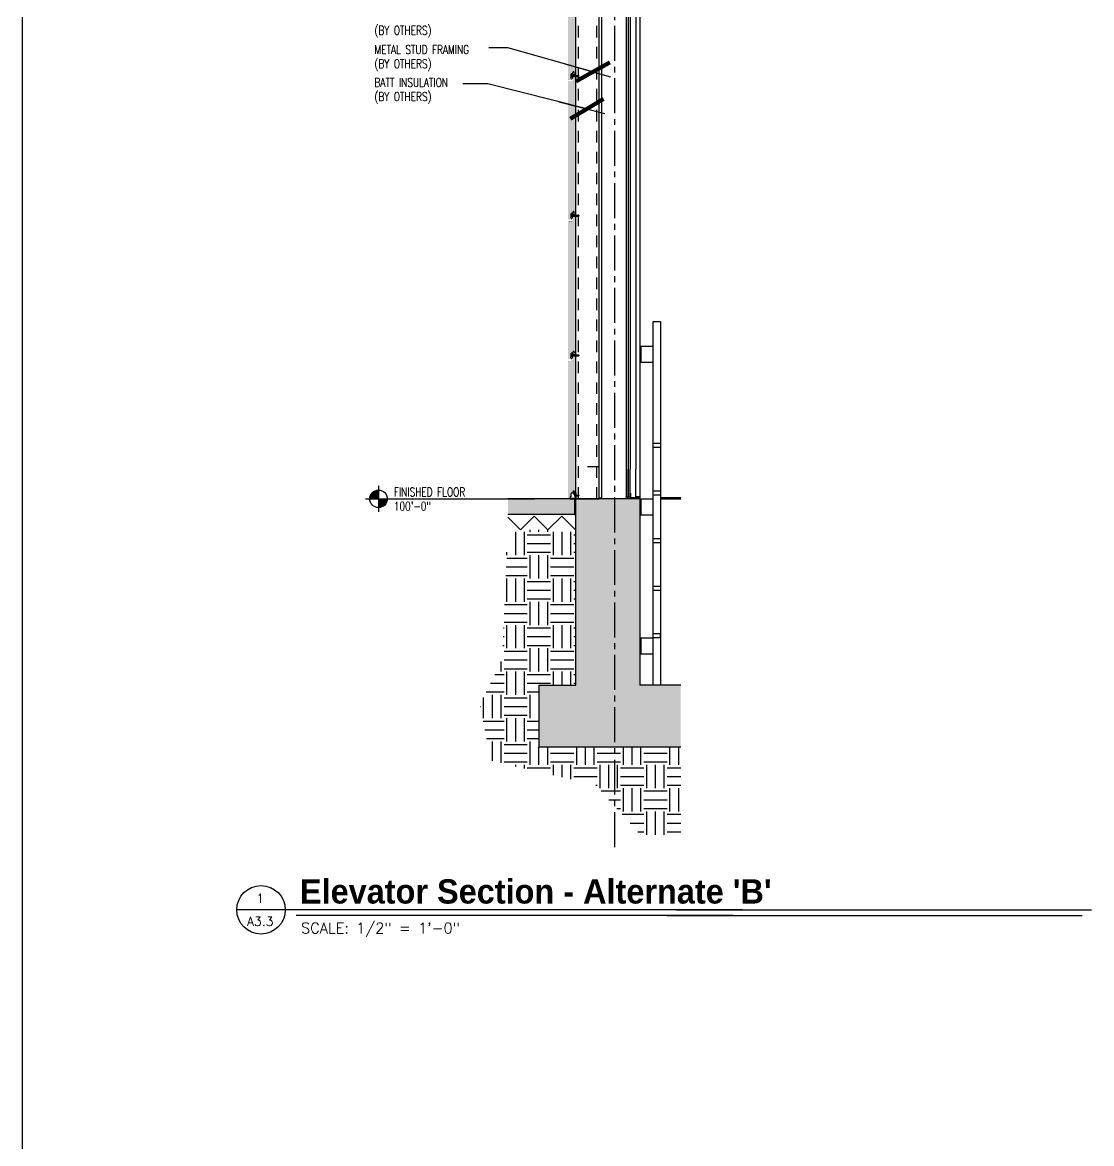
# Model space of a CAD drawing. Header units: inches. Extents: x 0 to 10293, y 0 to 4182.
# Drawn here: x 0 to 275.5, y 3158.5 to 3447.3 of the extents above; entities that cross this region are included whole.
import ezdxf
from ezdxf.enums import TextEntityAlignment as Align

# ---------------------------------------------------------------- set-up
doc = ezdxf.new("R2010")
doc.units = ezdxf.units.IN
doc.header["$LTSCALE"] = 48
doc.header["$MEASUREMENT"] = 0
doc.linetypes.add('CENTER2', pattern=[1.125, 0.75, -0.125, 0.125, -0.125])
doc.linetypes.add('HIDDEN3', pattern=[0.1125, 0.0625, -0.05])
doc.layers.add('HEAVY', color=5, linetype='Continuous')
doc.layers.add('PANEL', color=1, linetype='Continuous')
doc.styles.add('BOLD', font='bold.shx', dxfattribs={"height": 18})
doc.styles.add('NOTATION', font='romans.shx', dxfattribs={"width": 0.75})
doc.styles.add('SIMPLEX', font='SIMPLEX.SHX')
doc.dimstyles.new('AVANT$7', dxfattribs={"dimscale": 96, "dimtxt": 0.09375, "dimasz": 0.078125, "dimexe": 0.0625, "dimexo": 0.046875, "dimgap": 0.03125, "dimtad": 0, "dimdec": 3, "dimrnd": 0.125, "dimzin": 15, "dimdsep": 46, "dimlunit": 4, "dimtxsty": 'NOTATION', "dimblk1": 'AVATICK', "dimblk2": 'AVATICK', "dimsah": 1, "dimcen": 0.0625, "dimdle": 0.09375, "dimclrd": 256, "dimclre": 256, "dimclrt": 11, "dimaunit": 1, "dimadec": 0, "dimazin": 0, "dimtfac": 1.5, "dimtdec": 3, "dimtix": 1, "dimtmove": 1, "dimatfit": 3, "dimldrblk": 'AVATICK', "dimfxl": 0, "dimtvp": 1.25, "dimfrac": 2, "dimtolj": 1, "dimtzin": 15, "dimarcsym": 0})

# ---------------------------------------------------------------- blocks, each defined once
blk = doc.blocks.new('6Runner')
at = {"layer": 'HEAVY', "flags": 128}
blk.add_lwpolyline([(0, 1.5), (0, 0), (6, 0), (6, 1.5)], dxfattribs=at)
blk = doc.blocks.new('AVATICK')
blk.add_line((-1, 0), (0.631, 0))
at = {"const_width": 0.141}
blk.add_lwpolyline([(0.471, 0.471), (-0.471, -0.471)], dxfattribs=at)
blk = doc.blocks.new('STDTITLE')
at = {"color": 5}
blk.add_line((10.421, 0), (0, 0), dxfattribs=at)
at = {"color": 4}
blk.add_line((10.225, -0.12), (1.227, -0.12), dxfattribs=at)
at = {"color": 5}
blk.add_circle((0.5, 0), 0.5, dxfattribs=at)
at = {"color": 4, "flags": 12}
for tag, p, height, style in [('TITLE2', (1.302, 0.78), 0.5, 'BOLD'), ('TITLE1', (1.302, 0.128), 0.5, 'BOLD'), ('SCALE', (1.326, -0.486), 0.219, 'SIMPLEX')]:
    blk.add_attdef(tag, p, '', height=height, dxfattribs=dict(at, style=style))
at = {"color": 4, "style": 'SIMPLEX', "flags": 12}
for tag, p in [('INFORMATION3', (10.222, 0.791)), ('INFORMATION2', (10.222, 0.462)), ('INFORMATION1', (10.222, 0.133))]:
    blk.add_attdef(tag, text='', height=0.188, dxfattribs=at).set_placement(p, align=Align.RIGHT)
blk.add_attdef('DETNO', text='', height=0.188, dxfattribs=at).set_placement((0.484, 0.142), align=Align.CENTER)
blk.add_attdef('SHTNO', text='', height=0.188, dxfattribs=at).set_placement((0.484, -0.145), align=Align.TOP_CENTER)
blk = doc.blocks.new('A$C3CA05C21')
at = {"layer": 'PANEL', "const_width": 0.03}
blk.add_lwpolyline([(0.79, 0), (0.79, 1.1, 0.061321), (0.78, 1.15), (0.75, 1.29, -0.061321), (0.74, 1.34), (0.74, 2.6, -0.061321), (0.75, 2.64), (0.78, 2.78, 0.069532), (0.79, 2.84), (0.79, 4.69, 0.414214), (0.57, 4.9), (0.41, 4.9, -0.414214), (0.38, 4.94), (0.38, 5.31, 0.520517), (0.26, 5.4), (0.01, 5.31)], format="xyb", dxfattribs=at)

msp = doc.modelspace()

# ---------------------------------------------------------------- hatches: boundary and pattern name
h = msp.add_hatch()
h.set_pattern_fill('AR-CONC', color=256, scale=2, style=0)
h.set_pattern_definition([(50, (-1309.926, 802.822), (14.345204, -1.255043), [1.5, -16.5]), (355, (-1309.926, 802.822), (-2.77503, 15.04384), [1.2, -13.2]), (100.4514, (-1308.73, 802.717), (11.57019, 13.78879), [1.274804, -14.02284]), (46.1842, (-1309.926, 806.822), (21.34482, -3.31038), [2.25, -24.75]), (96.6356, (-1308.147, 806.546), (18.69325, 19.48236), [1.9122, -21.03426]), (351.1842, (-1309.926, 806.822), (18.69324, 19.48237), [1.8, -19.8]), (21, (-1307.926, 805.822), (11.93814, -8.052378), [1.5, -16.5]), (326, (-1307.926, 805.822), (4.86631, 14.503), [1.2, -13.2]), (71.4514, (-1306.931, 805.15), (16.80445, 6.45061), [1.274804, -14.02284]), (37.5, (-1309.926, 802.8216), (0.243197, 6.657877), [0, -13.04, 0, -13.4, 0, -13.25]), (7.5, (-1309.926, 802.8216), (5.26139, 7.888234), [0, -7.64, 0, -12.74, 0, -5.05]), (327.5, (-1314.386, 802.8216), (10.676449, -0.451097), [0, -5, 0, -15.6, 0, -20.7]), (317.5, (-1316.386, 802.822), (11.663723, 2.0021), [0, -6.5, 0, -10.36, 0, -14.7])])
h.paths.add_polyline_path([(142.24028, 3324.56982), (141.76688, 3324.56982), (141.76688, 3324.46982), (141.57888, 3324.56982), (141.06515, 3324.56982), (141.06515, 3324.57866), (140.81946, 3324.57866), (140.56515, 3324.56982), (140.56515, 3324.57866), (125.08818, 3324.57866), (125.08818, 3320.57866), (142.24028, 3320.57866)])
h.paths.add_polyline_path([(141.41528, 3656.22005), (141.41528, 3323.17866), (149.81528, 3323.17866), (149.81528, 3656.22005)], flags=9)
h.paths.add_polyline_path([(169.61378, 3260.57866), (169.61378, 3276.57866), (159.0529, 3276.57866), (159.0529, 3324.57866), (142.61528, 3324.57866), (142.61528, 3276.57866), (133.0529, 3276.57866), (133.0529, 3260.57866)])
h = msp.add_hatch()
h.set_pattern_fill('AR-SAND', color=256, scale=0.25, style=0)
h.set_pattern_definition([(37.5, (125.98773, 3421.65524), (-0.0157483, 0.481706), [0, -0.38, 0, -0.425, 0, -0.40625]), (7.5, (125.98773, 3421.65524), (0.442444, 0.7055365), [0, -0.205, 0, -0.3425, 0, -0.13125]), (327.5, (125.68023, 3421.65524), (0.7785355, 0.0014148), [0, -0.125, 0, -0.45, 0, -0.5875]), (317.5, (125.6802, 3421.65524), (0.751532, 0.219419), [0, -0.0625, 0, -0.295, 0, -0.3375])])
h.paths.add_polyline_path([(142.56823, 3465.07178), (142.56823, 3466.14195, 0.061321355), (142.56169, 3466.19507), (142.52135, 3466.35641), (142.52135, 3467.6651), (142.56246, 3467.82952, 0.053119255), (142.56779, 3467.87009), (142.56779, 3469.72998, 0.414213562), (142.34979, 3469.94798), (142.16157, 3469.94798), (142.16157, 3470.35493, 0.520516937), (142.03677, 3470.44232), (141.79318, 3470.35371, -0.127242377), (141.78306, 3469.80311), (141.75315, 3469.53678), (141.75315, 3468.85589), (141.75315, 3468.20208, -0.404026226), (141.66243, 3468.10814), (140.68482, 3468.074, 0.404026226), (140.56515, 3467.95008), (140.56515, 3465.03996), (140.56515, 3432.69821, 0.424426586), (140.69346, 3432.57428), (140.94546, 3432.58304, 0.404073765), (141.06515, 3432.70697), (141.06515, 3433.14932, -1), (141.28415, 3433.14932), (141.28415, 3432.99542, 0.199694813), (141.32073, 3432.90747, 2.248166221), (141.35915, 3432.94781), (141.35915, 3433.12707), (141.35915, 3433.97635, -0.414213562), (141.45315, 3434.07035), (141.67801, 3434.07035, 0.305086737), (141.75529, 3434.18521), (141.75529, 3434.63471), (142.19529, 3434.63471), (142.19279, 3434.63275), (142.19279, 3434.24964, 0.001348218), (142.19431, 3434.24988, 0.435128231), (142.33704, 3434.07358, 0.431447291), (142.56779, 3434.29121)])
h = msp.add_hatch()
h.set_pattern_fill('AR-SAND', color=256, scale=0.25, style=0)
h.set_pattern_definition([(37.5, (125.98773, 3385.65524), (-0.0157483, 0.481706), [0, -0.38, 0, -0.425, 0, -0.40625]), (7.5, (125.98773, 3385.65524), (0.442444, 0.7055365), [0, -0.205, 0, -0.3425, 0, -0.13125]), (327.5, (125.68023, 3385.65524), (0.7785355, 0.0014148), [0, -0.125, 0, -0.45, 0, -0.5875]), (317.5, (125.6802, 3385.65524), (0.751532, 0.219419), [0, -0.0625, 0, -0.295, 0, -0.3375])])
h.paths.add_polyline_path([(142.56823, 3429.07178), (142.56823, 3430.14195, 0.061321355), (142.56169, 3430.19507), (142.52135, 3430.35641), (142.52135, 3431.6651), (142.56246, 3431.82952, 0.053119255), (142.56779, 3431.87009), (142.56779, 3433.72998, 0.414213562), (142.34979, 3433.94798), (142.16157, 3433.94798), (142.16157, 3434.35493, 0.520516937), (142.03677, 3434.44232), (141.79318, 3434.35371, -0.127242377), (141.78306, 3433.80311), (141.75315, 3433.53678), (141.75315, 3432.85589), (141.75315, 3432.20208, -0.404026226), (141.66243, 3432.10814), (140.68482, 3432.074, 0.404026226), (140.56515, 3431.95008), (140.56515, 3429.03996), (140.56515, 3396.69821, 0.424426586), (140.69346, 3396.57428), (140.94546, 3396.58304, 0.404073765), (141.06515, 3396.70697), (141.06515, 3397.14932, -1), (141.28415, 3397.14932), (141.28415, 3396.99542, 0.199694813), (141.32073, 3396.90747, 2.248166221), (141.35915, 3396.94781), (141.35915, 3397.12707), (141.35915, 3397.97635, -0.414213562), (141.45315, 3398.07035), (141.67801, 3398.07035, 0.305086737), (141.75529, 3398.18521), (141.75529, 3398.63471), (142.19529, 3398.63471), (142.19279, 3398.63275), (142.19279, 3398.24964, 0.001348218), (142.19431, 3398.24988, 0.435128231), (142.33704, 3398.07358, 0.431447291), (142.56779, 3398.29121)])
h = msp.add_hatch()
h.set_pattern_fill('AR-SAND', color=256, scale=0.25, style=0)
h.set_pattern_definition([(37.5, (125.98773, 3349.65524), (-0.0157483, 0.481706), [0, -0.38, 0, -0.425, 0, -0.40625]), (7.5, (125.98773, 3349.65524), (0.442444, 0.7055365), [0, -0.205, 0, -0.3425, 0, -0.13125]), (327.5, (125.68023, 3349.65524), (0.7785355, 0.0014148), [0, -0.125, 0, -0.45, 0, -0.5875]), (317.5, (125.6802, 3349.65524), (0.751532, 0.219419), [0, -0.0625, 0, -0.295, 0, -0.3375])])
h.paths.add_polyline_path([(142.56823, 3393.07178), (142.56823, 3394.14195, 0.061321355), (142.56169, 3394.19507), (142.52135, 3394.35641), (142.52135, 3395.6651), (142.56246, 3395.82952, 0.053119255), (142.56779, 3395.87009), (142.56779, 3397.72998, 0.414213562), (142.34979, 3397.94798), (142.16157, 3397.94798), (142.16157, 3398.35493, 0.520516937), (142.03677, 3398.44232), (141.79318, 3398.35371, -0.127242377), (141.78306, 3397.80311), (141.75315, 3397.53678), (141.75315, 3396.85589), (141.75315, 3396.20208, -0.404026226), (141.66243, 3396.10814), (140.68482, 3396.074, 0.404026226), (140.56515, 3395.95008), (140.56515, 3393.03996), (140.56515, 3360.69821, 0.424426586), (140.69346, 3360.57428), (140.94546, 3360.58304, 0.404073765), (141.06515, 3360.70697), (141.06515, 3361.14932, -1), (141.28415, 3361.14932), (141.28415, 3360.99542, 0.199694813), (141.32073, 3360.90747, 2.248166221), (141.35915, 3360.94781), (141.35915, 3361.12707), (141.35915, 3361.97635, -0.414213562), (141.45315, 3362.07035), (141.67801, 3362.07035, 0.305086737), (141.75529, 3362.18521), (141.75529, 3362.63471), (142.19529, 3362.63471), (142.19279, 3362.63275), (142.19279, 3362.24964, 0.001348218), (142.19431, 3362.24988, 0.435128231), (142.33704, 3362.07358, 0.431447291), (142.56779, 3362.29121)])
h = msp.add_hatch()
h.set_pattern_fill('AR-SAND', color=256, scale=0.25, style=0)
h.set_pattern_definition([(37.5, (125.98773, 3313.65524), (-0.0157483, 0.481706), [0, -0.38, 0, -0.425, 0, -0.40625]), (7.5, (125.98773, 3313.65524), (0.442444, 0.7055365), [0, -0.205, 0, -0.3425, 0, -0.13125]), (327.5, (125.68023, 3313.65524), (0.7785355, 0.0014148), [0, -0.125, 0, -0.45, 0, -0.5875]), (317.5, (125.6802, 3313.65524), (0.751532, 0.219419), [0, -0.0625, 0, -0.295, 0, -0.3375])])
h.paths.add_polyline_path([(142.56823, 3357.07178), (142.56823, 3358.14195, 0.061321355), (142.56169, 3358.19507), (142.52696, 3358.33396, -0.061321355), (142.52135, 3358.37956), (142.52135, 3359.64195, -0.061321355), (142.52696, 3359.68755), (142.56246, 3359.82952, 0.053119255), (142.56779, 3359.87009), (142.56779, 3361.72998, 0.414213562), (142.34979, 3361.94798), (142.19257, 3361.94798, -0.414213562), (142.16157, 3361.97898), (142.16157, 3362.35493, 0.520516937), (142.03677, 3362.44232), (141.79318, 3362.35371, -0.127242377), (141.78306, 3361.80311), (141.75315, 3361.53678), (141.75315, 3360.85589), (141.75315, 3360.20208, -0.404026226), (141.66243, 3360.10814), (140.68482, 3360.074, 0.404026226), (140.56515, 3359.95008), (140.56515, 3357.03996), (140.56515, 3324.69821, 0.424426586), (140.69346, 3324.57428), (140.94546, 3324.58304, 0.404073765), (141.06515, 3324.70697), (141.06515, 3325.14932, -1), (141.28415, 3325.14932), (141.28415, 3324.99542, 0.134971574), (141.30158, 3324.93202), (141.3259, 3324.89115, 1), (141.39035, 3324.92949), (141.35915, 3324.98195), (141.35915, 3325.12707), (141.35915, 3325.97635, -0.414213562), (141.45315, 3326.07035), (141.67801, 3326.07035, 0.305086737), (141.75529, 3326.18521), (141.75529, 3326.60371, -0.414213562), (141.78629, 3326.63471), (142.16179, 3326.63471, -0.414213562), (142.19279, 3326.60371), (142.19279, 3326.22821, 0.394037423), (142.33704, 3326.07358, 0.431447291), (142.56779, 3326.29121)])
msp.add_hatch(color=256).paths.add_polyline_path([(156.15169, 3324.82561, -1), (155.67862, 3324.82561, -1)])
h = msp.add_hatch()
h.set_pattern_fill('ZIGZAG', color=256, scale=40, angle=315, style=0)
h.set_pattern_definition([(315, (-1770.2535, 802.8216), (7.071068, -2e-15), [5, -5]), (45, (-1766.718, 799.286), (3e-15, 7.071068), [5, -5])])
h.paths.add_polyline_path([(142.61528, 3320.57866), (142.24028, 3320.57866), (125.08818, 3320.57866), (125.08818, 3316.57866), (142.61528, 3316.57866)])
h = msp.add_hatch()
h.set_pattern_fill('EARTH', color=256, scale=24, style=0)
h.set_pattern_definition([(0, (-1309.926, 802.8216), (6, 6), [6, -6]), (0, (-1309.926, 805.0716), (6, 6), [6, -6]), (0, (-1309.926, 807.3216), (6, 6), [6, -6]), (90, (-1309.176, 808.0716), (-6, 6), [6, -6]), (90, (-1306.926, 808.0716), (-6, 6), [6, -6]), (90, (-1304.676, 808.0716), (-6, 6), [6, -6])])
h.paths.add_polyline_path([(169.61378, 3238.43756), (169.61378, 3260.57866), (133.0529, 3260.57866), (133.0529, 3276.57866), (142.61528, 3276.57866), (142.61528, 3316.57866), (125.08818, 3316.57866), (123.575, 3283.18706), (117.93956, 3271.61459), (120.62338, 3257.18068), (147.69242, 3250.84201), (159.95142, 3237.31258)])
h.paths.add_polyline_path([(202.15236, 3258.2731), (202.45063, 3258.45803), (201.99969, 3258.21265)])
h.paths.add_polyline_path([(201.18194, 3257.88883), (201.44471, 3257.99288), (200.96835, 3258.0037)])
h.paths.add_polyline_path([(204.37933, 3258.10417), (204.52399, 3258.07312), (204.03197, 3258.29114)])
h.paths.add_polyline_path([(200.13262, 3258.45318), (200.48822, 3258.26193), (200.09129, 3258.63867)])
h.paths.add_polyline_path([(199.91723, 3258.80388), (200.04534, 3258.68228), (200.04534, 3258.84485), (200.02531, 3258.93471)])
h.paths.add_polyline_path([(205.77286, 3258.38252), (206.09209, 3258.60221), (206.09209, 3258.75711)])
h.paths.add_polyline_path([(200.03166, 3238.81362), (200.03166, 3238.91379), (200.01407, 3238.89251)])

# ---------------------------------------------------------------- linework, layer by layer
at = {"linetype": 'CENTER2', "ltscale": 0.25}
msp.add_line((152.61203, 3234.88357), (152.61203, 3736.34987), dxfattribs=at)
at = {"linetype": 'HIDDEN3'}
for p, q in [((143.24028, 3324.57866), (143.24028, 3720.57904)), ((147.99028, 3324.57866), (147.99028, 3720.57904))]:
    msp.add_line(p, q, dxfattribs=at)
for p, q in [((148.61528, 3326.07866), (148.61528, 3719.07904)), ((142.61528, 3326.07866), (142.61528, 3707.07904)), ((155.5529, 3636.72091), (155.5529, 3332.191)), ((156.0529, 3636.72091), (156.0529, 3332.191)), ((156.5529, 3636.72091), (156.5529, 3332.191)), ((158.0529, 3636.72091), (158.0529, 3332.191)), ((159.0529, 3636.72091), (159.0529, 3332.191)), ((149.24028, 3324.82866), (149.24028, 3622.39595)), ((141.43839, 3433.66019), (141.43839, 3433.35344)), ((141.46663, 3433.71132), (141.62839, 3433.71132)), ((141.46663, 3433.60907), (141.62839, 3433.60907)), ((141.46663, 3433.40457), (141.62839, 3433.40457)), ((141.62839, 3433.71132), (141.62839, 3433.30232)), ((141.89623, 3434.47995), (142.08879, 3434.63071)), ((141.89935, 3434.56177), (141.98741, 3434.63071)), ((141.91174, 3434.41272), (142.17987, 3434.62264)), ((142.05107, 3434.44242), (142.19018, 3434.55134)), ((142.13017, 3434.42497), (142.20808, 3434.48597)), ((142.15893, 3434.36812), (142.20808, 3434.40659)), ((142.15893, 3434.28874), (142.20763, 3434.32687)), ((141.31997, 3432.73564), (141.57, 3432.74456)), ((141.31997, 3432.73564), (141.57, 3432.74456)), ((141.571, 3432.71481), (141.32096, 3432.70622)), ((141.571, 3432.71481), (141.32096, 3432.70622)), ((141.46663, 3433.30232), (141.62839, 3433.30232)), ((141.31997, 3396.73564), (141.57, 3396.74456)), ((141.31997, 3396.73564), (141.57, 3396.74456)), ((141.571, 3396.71481), (141.32096, 3396.70622)), ((141.571, 3396.71481), (141.32096, 3396.70622)), ((141.43839, 3397.66019), (141.43839, 3397.35344)), ((141.46663, 3397.71132), (141.62839, 3397.71132)), ((141.46663, 3397.60907), (141.62839, 3397.60907)), ((141.46663, 3397.40457), (141.62839, 3397.40457)), ((141.46663, 3397.30232), (141.62839, 3397.30232)), ((141.62839, 3397.71132), (141.62839, 3397.30232)), ((141.89623, 3398.47995), (142.08879, 3398.63071)), ((141.89935, 3398.56177), (141.98741, 3398.63071)), ((141.91174, 3398.41272), (142.17987, 3398.62264)), ((142.05107, 3398.44242), (142.19018, 3398.55134)), ((142.13017, 3398.42497), (142.20808, 3398.48597)), ((142.15893, 3398.36812), (142.20808, 3398.40659)), ((142.15893, 3398.28874), (142.20763, 3398.32687)), ((162.4279, 3370.1258), (162.4279, 3276.57866)), ((164.4279, 3370.1258), (162.4279, 3370.1258)), ((164.4279, 3370.1258), (164.4279, 3276.57866)), ((141.43839, 3361.66019), (141.43839, 3361.35344)), ((141.46663, 3361.71132), (141.62839, 3361.71132)), ((141.46663, 3361.60907), (141.62839, 3361.60907)), ((141.46663, 3361.40457), (141.62839, 3361.40457)), ((141.46663, 3361.30232), (141.62839, 3361.30232)), ((141.62839, 3361.71132), (141.62839, 3361.30232)), ((141.89623, 3362.47995), (142.08879, 3362.63071)), ((141.89935, 3362.56177), (141.98741, 3362.63071)), ((141.91174, 3362.41272), (142.17987, 3362.62264)), ((142.05107, 3362.44242), (142.19018, 3362.55134)), ((142.13017, 3362.42497), (142.20808, 3362.48597)), ((142.15893, 3362.36812), (142.20808, 3362.40659)), ((142.15893, 3362.28874), (142.20763, 3362.32687)), ((159.0529, 3363.90349), (159.0529, 3359.81769)), ((159.0529, 3363.90349), (162.4279, 3363.90349)), ((159.3029, 3363.90349), (159.3029, 3359.81769)), ((141.31997, 3360.73564), (141.57, 3360.74456)), ((141.31997, 3360.73564), (141.57, 3360.74456)), ((141.571, 3360.71481), (141.32096, 3360.70622)), ((141.571, 3360.71481), (141.32096, 3360.70622)), ((159.0529, 3359.81769), (162.4279, 3359.81769)), ((162.4279, 3338.88704), (164.4279, 3338.88704)), ((162.4279, 3338.88704), (162.4279, 3337.86559)), ((164.4279, 3338.88704), (164.4279, 3337.86559)), ((162.4279, 3337.86559), (164.4279, 3337.86559)), ((148.61528, 3332.86066), (145.61528, 3332.86066)), ((90.66147, 3326.54899), (91.75161, 3326.54899)), ((90.85168, 3326.64281), (91.75161, 3326.64281)), ((91.10838, 3326.73664), (91.75161, 3326.73664)), ((91.75161, 3327.95636), (91.75161, 3321.20096)), ((141.89623, 3326.45031), (142.12739, 3326.63129)), ((141.89935, 3326.53213), (142.02844, 3326.63319)), ((141.99082, 3326.44499), (142.20178, 3326.61016)), ((162.4279, 3326.62966), (164.4279, 3326.62966)), ((162.4279, 3326.62966), (162.4279, 3325.60821)), ((164.4279, 3326.62966), (164.4279, 3325.60821)), ((88.37391, 3324.57866), (95.12931, 3324.57866)), ((89.50177, 3324.67249), (91.75161, 3324.67249)), ((89.50765, 3324.76631), (91.75161, 3324.76631)), ((89.51748, 3324.86014), (91.75161, 3324.86014)), ((89.53131, 3324.95396), (91.75161, 3324.95396)), ((89.54922, 3325.04779), (91.75161, 3325.04779)), ((89.57132, 3325.14161), (91.75161, 3325.14161)), ((89.59772, 3325.23544), (91.75161, 3325.23544)), ((89.6286, 3325.32926), (91.75161, 3325.32926)), ((89.66414, 3325.42309), (91.75161, 3325.42309)), ((89.70459, 3325.51691), (91.75161, 3325.51691)), ((89.75026, 3325.61074), (91.75161, 3325.61074)), ((89.8015, 3325.70456), (91.75161, 3325.70456)), ((89.85877, 3325.79839), (91.75161, 3325.79839)), ((89.92263, 3325.89221), (91.75161, 3325.89221)), ((89.9938, 3325.98604), (91.75161, 3325.98604)), ((90.07322, 3326.07986), (91.75161, 3326.07986)), ((90.16212, 3326.17369), (91.75161, 3326.17369)), ((90.26219, 3326.26751), (91.75161, 3326.26751)), ((90.37587, 3326.36134), (91.75161, 3326.36134)), ((90.50688, 3326.45516), (91.75161, 3326.45516)), ((91.75161, 3324.57866), (94.00341, 3324.57866)), ((91.75161, 3324.57866), (94.00341, 3324.57866)), ((94.00146, 3324.48484), (91.75161, 3324.48484)), ((93.99558, 3324.39101), (91.75161, 3324.39101)), ((93.98575, 3324.29719), (91.75161, 3324.29719)), ((93.97192, 3324.20336), (91.75161, 3324.20336)), ((93.954, 3324.10954), (91.75161, 3324.10954)), ((93.93191, 3324.01571), (91.75161, 3324.01571)), ((93.90551, 3323.92189), (91.75161, 3323.92189)), ((93.87463, 3323.82806), (91.75161, 3323.82806)), ((93.83909, 3323.73424), (91.75161, 3323.73424)), ((95.12931, 3324.57866), (131.94424, 3324.57866)), ((142.24028, 3324.57866), (125.08818, 3324.57866)), ((141.13738, 3325.05382), (141.13738, 3324.58582)), ((141.19938, 3325.06982), (141.15338, 3325.06982)), ((141.15338, 3324.56982), (141.57888, 3324.56982)), ((141.21538, 3324.66382), (141.21538, 3325.05382)), ((142.42588, 3324.64782), (141.23138, 3324.64782)), ((141.57888, 3324.56982), (141.76688, 3324.46982)), ((141.76688, 3324.56982), (142.55088, 3324.56982)), ((141.76688, 3324.46982), (141.76688, 3324.56982)), ((141.95771, 3326.43643), (141.8395, 3326.39251)), ((141.85263, 3326.31949), (141.98588, 3326.31949)), ((142.00188, 3326.30349), (142.00188, 3325.88182)), ((142.06388, 3325.81982), (142.42587, 3325.81982)), ((142.06926, 3326.42703), (142.20543, 3326.53364)), ((142.11283, 3326.38176), (142.20697, 3326.45547)), ((142.12688, 3325.96082), (142.12688, 3326.31949)), ((142.12875, 3326.31485), (142.20549, 3326.37493)), ((142.12888, 3326.23557), (142.20715, 3326.29685)), ((142.55088, 3325.94482), (142.14288, 3325.94482)), ((142.17834, 3326.19492), (142.20607, 3326.21664)), ((142.17834, 3326.19492), (142.20607, 3326.21664)), ((142.24028, 3324.57866), (142.61528, 3324.57866)), ((142.24028, 3324.57866), (142.24028, 3320.57866)), ((142.44187, 3325.80382), (142.44187, 3325.48119)), ((142.44188, 3325.40801), (142.44188, 3324.66382)), ((142.44655, 3325.4699), (142.46052, 3325.45588)), ((142.46051, 3325.43327), (142.44656, 3325.41933)), ((142.56688, 3324.58582), (142.56688, 3325.92882)), ((142.61528, 3276.57866), (142.61528, 3324.57866)), ((159.0529, 3324.57866), (142.61528, 3324.57866)), ((148.61528, 3324.82866), (149.24028, 3324.82866)), ((159.0529, 3324.57866), (159.0529, 3276.57866)), ((159.0529, 3324.57866), (159.0529, 3320.49287)), ((159.0529, 3324.57866), (162.4279, 3324.57866)), ((159.3029, 3324.57866), (159.3029, 3320.49287)), ((162.4279, 3325.60821), (164.4279, 3325.60821)), ((164.4279, 3324.93211), (169.61378, 3324.93211)), ((164.4279, 3324.57866), (169.61378, 3324.57866)), ((93.79863, 3323.64041), (91.75161, 3323.64041)), ((93.75297, 3323.54659), (91.75161, 3323.54659)), ((93.70173, 3323.45276), (91.75161, 3323.45276)), ((93.64446, 3323.35894), (91.75161, 3323.35894)), ((93.5806, 3323.26511), (91.75161, 3323.26511)), ((93.50942, 3323.17129), (91.75161, 3323.17129)), ((93.43001, 3323.07746), (91.75161, 3323.07746)), ((93.34111, 3322.98364), (91.75161, 3322.98364)), ((93.24104, 3322.88981), (91.75161, 3322.88981)), ((93.12736, 3322.79599), (91.75161, 3322.79599)), ((92.99634, 3322.70216), (91.75161, 3322.70216)), ((92.84176, 3322.60834), (91.75161, 3322.60834)), ((92.65155, 3322.51451), (91.75161, 3322.51451)), ((92.39485, 3322.42069), (91.75161, 3322.42069)), ((142.24028, 3320.57866), (125.08818, 3320.57866)), ((142.24028, 3320.57866), (142.61528, 3320.57866)), ((159.0529, 3320.49287), (162.4279, 3320.49287)), ((162.4279, 3314.37227), (164.4279, 3314.37227)), ((162.4279, 3314.37227), (162.4279, 3313.35082)), ((162.4279, 3313.35082), (164.4279, 3313.35082)), ((164.4279, 3314.37227), (164.4279, 3313.35082)), ((162.4279, 3302.11488), (164.4279, 3302.11488)), ((162.4279, 3302.11488), (162.4279, 3301.09343)), ((162.4279, 3301.09343), (164.4279, 3301.09343)), ((164.4279, 3302.11488), (164.4279, 3301.09343)), ((162.4279, 3289.8575), (164.4279, 3289.8575)), ((162.4279, 3289.8575), (162.4279, 3288.83605)), ((164.4279, 3288.83605), (164.4279, 3289.8575)), ((159.0529, 3288.73417), (159.0529, 3284.64837)), ((159.0529, 3288.73417), (162.4279, 3288.73417)), ((159.3029, 3288.73417), (159.3029, 3284.64837)), ((162.4279, 3288.83605), (164.4279, 3288.83605)), ((159.0529, 3284.64837), (162.4279, 3284.64837)), ((133.0529, 3276.57866), (133.0529, 3260.57866)), ((133.0529, 3276.57866), (142.61528, 3276.57866)), ((169.61378, 3276.57866), (159.0529, 3276.57866)), ((164.4279, 3276.57866), (162.4279, 3276.57866)), ((169.61378, 3260.57866), (133.0529, 3260.57866))]:
    msp.add_line(p, q)
at = {"linetype": 'Continuous'}
for p, q in [((141.35915, 3433.12707), (141.35915, 3433.97635)), ((141.67801, 3434.07035), (141.45315, 3434.07035)), ((141.62839, 3433.62682), (141.6395, 3433.62682)), ((141.62839, 3433.38682), (141.6395, 3433.38682)), ((141.6395, 3433.83995), (141.6395, 3432.91289)), ((141.7175, 3432.91289), (141.7175, 3433.83995)), ((141.7175, 3433.62682), (143.22285, 3433.62682)), ((141.7175, 3433.38682), (143.22284, 3433.38682)), ((141.75669, 3433.86985), (142.49951, 3433.66647)), ((141.77729, 3433.94508), (142.52011, 3433.7417)), ((142.49951, 3433.66647), (142.52011, 3433.7417)), ((143.43718, 3433.50682), (143.22284, 3433.38682)), ((143.43718, 3433.50682), (143.22285, 3433.62682)), ((141.6395, 3432.91289), (141.7175, 3432.91289)), ((141.35915, 3397.12707), (141.35915, 3397.97635)), ((141.67801, 3398.07035), (141.45315, 3398.07035)), ((141.62839, 3397.62682), (141.6395, 3397.62682)), ((141.62839, 3397.38682), (141.6395, 3397.38682)), ((141.6395, 3397.83995), (141.6395, 3396.91289)), ((141.6395, 3396.91289), (141.7175, 3396.91289)), ((141.7175, 3396.91289), (141.7175, 3397.83995)), ((141.7175, 3397.62682), (143.22285, 3397.62682)), ((141.7175, 3397.38682), (143.22284, 3397.38682)), ((141.75669, 3397.86985), (142.49951, 3397.66647)), ((141.77729, 3397.94508), (142.52011, 3397.7417)), ((142.49951, 3397.66647), (142.52011, 3397.7417)), ((143.43718, 3397.50682), (143.22284, 3397.38682)), ((143.43718, 3397.50682), (143.22285, 3397.62682)), ((141.35915, 3361.12707), (141.35915, 3361.97635)), ((141.67801, 3362.07035), (141.45315, 3362.07035)), ((141.62839, 3361.62682), (141.6395, 3361.62682)), ((141.62839, 3361.38682), (141.6395, 3361.38682)), ((141.6395, 3361.83995), (141.6395, 3360.91289)), ((141.7175, 3360.91289), (141.7175, 3361.83995)), ((141.7175, 3361.62682), (143.22285, 3361.62682)), ((141.7175, 3361.38682), (143.22284, 3361.38682)), ((141.75669, 3361.86985), (142.49951, 3361.66647)), ((141.77729, 3361.94508), (142.52011, 3361.7417)), ((142.49951, 3361.66647), (142.52011, 3361.7417)), ((143.43718, 3361.50682), (143.22284, 3361.38682)), ((143.43718, 3361.50682), (143.22285, 3361.62682)), ((141.6395, 3360.91289), (141.7175, 3360.91289)), ((141.35915, 3325.12707), (141.35915, 3325.97635)), ((141.67801, 3326.07035), (141.45315, 3326.07035)), ((142.2249, 3325.58097), (142.2249, 3325.27422)), ((142.25314, 3325.6321), (142.4149, 3325.6321)), ((142.25314, 3325.52985), (142.4149, 3325.52985)), ((142.25314, 3325.32535), (142.4149, 3325.32535)), ((142.25314, 3325.2231), (142.4149, 3325.2231)), ((142.4149, 3325.6321), (142.4149, 3325.2231)), ((142.4149, 3325.52007), (143.21739, 3325.52007)), ((142.4149, 3325.33507), (143.21738, 3325.33507)), ((143.40497, 3325.41282), (143.21738, 3325.33507)), ((143.40497, 3325.44238), (143.21739, 3325.52007))]:
    msp.add_line(p, q, dxfattribs=at)
at = {"linetype": 'Continuous', "const_width": 0.03}
for points in [[(141.35915, 3433.12707), (141.35915, 3432.99542, 0.134971574), (141.36604, 3432.97037), (141.39035, 3432.92949, -1), (141.3259, 3432.89115), (141.30158, 3432.93202, -0.134971574), (141.28415, 3432.99542), (141.28415, 3433.14932, 1), (141.06515, 3433.14932), (141.06515, 3432.70697, -0.404073765), (140.94546, 3432.58304), (140.69346, 3432.57428, -0.424426586), (140.56515, 3432.69821), (140.56515, 3465.09937)], [(141.35915, 3397.12707), (141.35915, 3396.99542, 0.134971574), (141.36604, 3396.97037), (141.39035, 3396.92949, -1), (141.3259, 3396.89115), (141.30158, 3396.93202, -0.134971574), (141.28415, 3396.99542), (141.28415, 3397.14932, 1), (141.06515, 3397.14932), (141.06515, 3396.70697, -0.404073765), (140.94546, 3396.58304), (140.69346, 3396.57428, -0.424426586), (140.56515, 3396.69821), (140.56515, 3429.09937)], [(141.35915, 3361.12707), (141.35915, 3360.99542, 0.134971574), (141.36604, 3360.97037), (141.39035, 3360.92949, -1), (141.3259, 3360.89115), (141.30158, 3360.93202, -0.134971574), (141.28415, 3360.99542), (141.28415, 3361.14932, 1), (141.06515, 3361.14932), (141.06515, 3360.70697, -0.404073765), (140.94546, 3360.58304), (140.69346, 3360.57428, -0.424426586), (140.56515, 3360.69821), (140.56515, 3393.09937)], [(141.35915, 3325.12707), (141.35915, 3324.99542, 0.134971574), (141.36604, 3324.97037), (141.39035, 3324.92949, -1), (141.3259, 3324.89115), (141.30158, 3324.93202, -0.134971574), (141.28415, 3324.99542), (141.28415, 3325.14932, 1), (141.06515, 3325.14932), (141.06515, 3324.70697, -0.404073765), (140.94546, 3324.58304), (140.69346, 3324.57428, -0.424426586), (140.56515, 3324.69821), (140.56515, 3357.09937)]]:
    msp.add_lwpolyline(points, format="xyb", dxfattribs=at)
at = {"color": 1, "linetype": 'Continuous', "const_width": 0.03}
for points in [[(141.53654, 3434.06121), (141.63129, 3434.06121, 0.414213562), (141.75529, 3434.18521), (141.75529, 3434.60371, -0.414213562), (141.78629, 3434.63471), (142.16179, 3434.63471, -0.414213562), (142.19279, 3434.60371), (142.19279, 3434.22821, 0.414213562), (142.34779, 3434.07321), (142.34979, 3434.07321, 0.414213562), (142.56779, 3434.29121), (142.56823, 3465.07178)], [(141.53654, 3398.06121), (141.63129, 3398.06121, 0.414213562), (141.75529, 3398.18521), (141.75529, 3398.60371, -0.414213562), (141.78629, 3398.63471), (142.16179, 3398.63471, -0.414213562), (142.19279, 3398.60371), (142.19279, 3398.22821, 0.414213562), (142.34779, 3398.07321), (142.34979, 3398.07321, 0.414213562), (142.56779, 3398.29121), (142.56823, 3429.07178)], [(141.53654, 3362.06121), (141.63129, 3362.06121, 0.414213562), (141.75529, 3362.18521), (141.75529, 3362.60371, -0.414213562), (141.78629, 3362.63471), (142.16179, 3362.63471, -0.414213562), (142.19279, 3362.60371), (142.19279, 3362.22821, 0.414213562), (142.34779, 3362.07321), (142.34979, 3362.07321, 0.414213562), (142.56779, 3362.29121), (142.56823, 3393.07178)], [(141.53654, 3326.06121), (141.63129, 3326.06121, 0.414213562), (141.75529, 3326.18521), (141.75529, 3326.60371, -0.414213562), (141.78629, 3326.63471), (142.16179, 3326.63471, -0.414213562), (142.19279, 3326.60371), (142.19279, 3326.22821, 0.414213562), (142.34779, 3326.07321), (142.34979, 3326.07321, 0.414213562), (142.56779, 3326.29121), (142.56823, 3357.07178)]]:
    msp.add_lwpolyline(points, format="xyb", dxfattribs=at)
for points, const_width in [([(141.5707, 3432.72978), (141.63345, 3432.73196, 0.404088187), (141.75315, 3432.85589), (141.75315, 3433.80478, -1.057535253), (141.78306, 3433.80311), (141.75315, 3433.53678)], 0.03), ([(141.5707, 3432.72978), (141.63345, 3432.73196, 0.404088187), (141.75315, 3432.85589), (141.75315, 3433.80478, -1.057535253), (141.78306, 3433.80311), (141.75315, 3433.53678)], 0.03), ([(141.75315, 3432.85589), (141.75315, 3432.20208, -0.404026226), (141.66243, 3432.10814), (140.68482, 3432.074, 0.404026226), (140.56515, 3431.95008), (140.56515, 3429.03996)], 0.031), ([(141.18933, 3432.87841), (141.21917, 3433.08123, 1.075844136), (141.12965, 3433.08778), (141.12965, 3432.84285, 0.424411955), (141.25795, 3432.71893), (141.3207, 3432.72111)], 0.03), ([(141.18933, 3432.87841), (141.21917, 3433.08123, 1.075844136), (141.12965, 3433.08778), (141.12965, 3432.84285, 0.424411955), (141.25795, 3432.71893), (141.3207, 3432.72111)], 0.03), ([(141.75315, 3396.85589), (141.75315, 3396.20208, -0.404026226), (141.66243, 3396.10814), (140.68482, 3396.074, 0.404026226), (140.56515, 3395.95008), (140.56515, 3393.03996)], 0.031), ([(141.18933, 3396.87841), (141.21917, 3397.08123, 1.075844136), (141.12965, 3397.08778), (141.12965, 3396.84285, 0.424411955), (141.25795, 3396.71893), (141.3207, 3396.72111)], 0.03), ([(141.18933, 3396.87841), (141.21917, 3397.08123, 1.075844136), (141.12965, 3397.08778), (141.12965, 3396.84285, 0.424411955), (141.25795, 3396.71893), (141.3207, 3396.72111)], 0.03), ([(141.5707, 3396.72978), (141.63345, 3396.73196, 0.404088187), (141.75315, 3396.85589), (141.75315, 3397.80478, -1.057535253), (141.78306, 3397.80311), (141.75315, 3397.53678)], 0.03), ([(141.5707, 3396.72978), (141.63345, 3396.73196, 0.404088187), (141.75315, 3396.85589), (141.75315, 3397.80478, -1.057535253), (141.78306, 3397.80311), (141.75315, 3397.53678)], 0.03), ([(141.5707, 3360.72978), (141.63345, 3360.73196, 0.404088187), (141.75315, 3360.85589), (141.75315, 3361.80478, -1.057535253), (141.78306, 3361.80311), (141.75315, 3361.53678)], 0.03), ([(141.5707, 3360.72978), (141.63345, 3360.73196, 0.404088187), (141.75315, 3360.85589), (141.75315, 3361.80478, -1.057535253), (141.78306, 3361.80311), (141.75315, 3361.53678)], 0.03), ([(141.75315, 3360.85589), (141.75315, 3360.20208, -0.404026226), (141.66243, 3360.10814), (140.68482, 3360.074, 0.404026226), (140.56515, 3359.95008), (140.56515, 3357.03996)], 0.031), ([(141.18933, 3360.87841), (141.21917, 3361.08123, 1.075844136), (141.12965, 3361.08778), (141.12965, 3360.84285, 0.424411955), (141.25795, 3360.71893), (141.3207, 3360.72111)], 0.03), ([(141.18933, 3360.87841), (141.21917, 3361.08123, 1.075844136), (141.12965, 3361.08778), (141.12965, 3360.84285, 0.424411955), (141.25795, 3360.71893), (141.3207, 3360.72111)], 0.03)]:
    msp.add_lwpolyline(points, format="xyb", dxfattribs=dict(const_width=const_width))
at = {"color": 3, "flags": 128}
for points in [[(155.5529, 3332.191), (155.5529, 3325.07063), (156.0529, 3325.07063), (156.0529, 3332.191)], [(156.0529, 3332.191), (156.0529, 3325.07063), (156.5529, 3325.07063), (156.5529, 3332.191)], [(159.0529, 3332.191), (159.0529, 3325.07063), (158.0529, 3325.07063), (158.0529, 3332.191)]]:
    msp.add_lwpolyline(points, dxfattribs=at)
at = {"flags": 128}
msp.add_lwpolyline([(156.6779, 3326.05711), (156.6779, 3324.93211), (159.1779, 3324.93211), (159.1779, 3327.05711)], dxfattribs=at)
at = {"const_width": 0.05}
msp.add_lwpolyline([(142.61528, 3325.18341), (142.61528, 3325.68341)], dxfattribs=at)
at = {"flags": 128}
for points in [[(156.68568, 3324.57866, -0.584575837), (156.70463, 3324.86961), (157.02883, 3324.86961, -0.584575837), (157.04778, 3324.57866)], [(158.67191, 3324.57866, -0.584575837), (158.69086, 3324.86961), (159.01507, 3324.86961, -0.584575837), (159.03402, 3324.57866)]]:
    msp.add_lwpolyline(points, format="xyb", close=True, dxfattribs=at)
msp.add_circle((91.75161, 3324.57866), 2.2518)
at = {"linetype": 'Continuous'}
for centre, radius, start, end in [((141.45315, 3433.97635), 0.094, 90, 180), ((141.7485, 3433.83995), 0.109, 74.6881323, 180), ((141.7485, 3433.83995), 0.031, 74.6881323, 180), ((141.45315, 3397.97635), 0.094, 90, 180), ((141.7485, 3397.83995), 0.109, 74.6881323, 180), ((141.7485, 3397.83995), 0.031, 74.6881323, 180), ((141.45315, 3361.97635), 0.094, 90, 180), ((141.7485, 3361.83995), 0.109, 74.6881323, 180), ((141.7485, 3361.83995), 0.031, 74.6881323, 180), ((141.45315, 3325.97635), 0.094, 90, 180), ((142.28531, 3325.58097), 0.0604, 122.1802017, 237.8197983), ((142.42417, 3325.4276), 0.19927, 149.1274087, 210.8725913), ((142.28531, 3325.27422), 0.0604, 122.1802017, 237.8197983), ((143.39887, 3325.42758), 0.016, 292.5, 67.5)]:
    msp.add_arc(centre, radius, start, end, dxfattribs=at)
for centre, radius, start, end in [((141.4988, 3433.66019), 0.0604, 122.1802017, 237.8197983), ((141.63766, 3433.50682), 0.19927, 149.1274087, 210.8725913), ((141.4988, 3433.35344), 0.0604, 122.1802017, 237.8197983), ((140.72384, 3434.09797), 1.0995, 344.4438227, 13.1771829), ((140.72384, 3434.09797), 1.0995, 344.4438227, 13.1771829), ((142.18017, 3434.51009), 0.28554, 155.0117668, 203.6255674), ((142.15007, 3434.53197), 0.28554, 272.0898357, 281.6573983), ((141.4988, 3397.66019), 0.0604, 122.1802017, 237.8197983), ((141.63766, 3397.50682), 0.19927, 149.1274087, 210.8725913), ((141.4988, 3397.35344), 0.0604, 122.1802017, 237.8197983), ((140.72384, 3398.09797), 1.0995, 344.4438227, 13.1771829), ((140.72384, 3398.09797), 1.0995, 344.4438227, 13.1771829), ((142.18017, 3398.51009), 0.28554, 155.0117668, 203.6255674), ((142.15007, 3398.53197), 0.28554, 272.0898357, 281.6573983), ((141.4988, 3361.66019), 0.0604, 122.1802017, 237.8197983), ((141.63766, 3361.50682), 0.19927, 149.1274087, 210.8725913), ((141.4988, 3361.35344), 0.0604, 122.1802017, 237.8197983), ((140.72384, 3362.09797), 1.0995, 344.4438227, 13.1771829), ((140.72384, 3362.09797), 1.0995, 344.4438227, 13.1771829), ((142.18017, 3362.51009), 0.28554, 155.0117668, 203.6255674), ((142.15007, 3362.53197), 0.28554, 272.0898357, 281.6573983), ((142.18017, 3326.48045), 0.28554, 148.3200081, 192.9240957), ((141.15338, 3325.05382), 0.016, 90, 180), ((141.15338, 3324.58582), 0.016, 180, 270), ((141.19938, 3325.05382), 0.016, 0, 90), ((141.23138, 3324.66382), 0.016, 180, 270), ((141.85263, 3326.35718), 0.03769, 110.3850517, 270), ((142.00187, 3326.31949), 0.125, 0, 110.6919342), ((141.98588, 3326.30349), 0.016, 0, 90), ((142.06388, 3325.88182), 0.062, 180, 270), ((142.14288, 3325.96082), 0.016, 180, 270), ((142.18017, 3326.48045), 0.28554, 259.651686, 276.0377506), ((142.42587, 3325.80382), 0.016, 0, 90), ((142.42588, 3324.66382), 0.016, 270, 0), ((142.45787, 3325.48119), 0.016, 180, 224.9253558), ((142.45788, 3325.40801), 0.016, 135, 180), ((142.44919, 3325.44458), 0.016, 315, 44.9253558), ((142.55088, 3325.92882), 0.016, 0, 90), ((142.55088, 3324.58582), 0.016, 270, 360), ((155.24968, 3324.8126), 0.39815, 324.0151712, 40.3961649)]:
    msp.add_arc(centre, radius, start, end)
at = {"layer": 'Defpoints'}
for p, q in [((0, 0), (0, 4001.60812)), ((166.01883, 3217.23116), (272.99809, 3217.23116)), ((168.47261, 3218.72915), (275.45187, 3218.72915))]:
    msp.add_line(p, q, dxfattribs=at)

# ---------------------------------------------------------------- block references
for name, p in [('A$C3CA05C21', (141.77982, 3429.0436)), ('A$C3CA05C21', (141.77982, 3393.0436)), ('A$C3CA05C21', (141.77982, 3357.0436)), ('6Runner', (142.61528, 3324.57866))]:
    msp.add_blockref(name, p)
ref = msp.add_blockref('STDTITLE', (55.22425, 3218.72915), dxfattribs=dict(at, xscale=12.5, yscale=12.5, zscale=12.5))
ref.add_attrib('DETNO', '1', dxfattribs={"layer": '0', "color": 4, "height": 2.34469, "style": 'SIMPLEX', "flags": 12}).set_placement((61.27975, 3220.49796), align=Align.CENTER)
ref.add_attrib('SHTNO', 'A3.3', dxfattribs={"layer": '0', "color": 4, "height": 2.344688, "style": 'SIMPLEX', "flags": 12}).set_placement((61.27975, 3216.91348), align=Align.TOP_CENTER)
ref.add_attrib('TITLE1', "Elevator Section - Alternate 'B'", (71.49664, 3220.33386), dxfattribs={"layer": '0', "color": 4, "height": 6.2525, "style": 'BOLD', "flags": 12})
ref.add_attrib('SCALE', 'SCALE: 1/2" = 1\'-0"', (71.79569, 3212.65374), dxfattribs={"layer": '0', "color": 4, "height": 2.7354687, "style": 'SIMPLEX', "flags": 12})

# ---------------------------------------------------------------- texts
at = {"style": 'NOTATION', "width": 0.75}
for s, p in [('(BY OTHERS)', (90.70478, 3444.11869)), ('METAL STUD FRAMING', (90.70478, 3439.16035)), ('(BY OTHERS)', (90.70478, 3435.5175)), ('BATT INSULATION', (90.70478, 3430.69671)), ('(BY OTHERS)', (90.70478, 3427.05386)), ('FINISHED FLOOR', (95.70428, 3325.21588)), ('100\'-0"', (95.70428, 3321.57302))]:
    msp.add_text(s, height=2.25, dxfattribs=at).set_placement(p)

# ---------------------------------------------------------------- leaders
for points in [[(146.98533, 3434.54079), (125.0978, 3440.71763), (120.19647, 3440.71763)], [(145.44033, 3425.01816), (119.89838, 3431.45237), (113.50146, 3431.45237)]]:
    msp.add_leader(points, dimstyle='AVANT$7')

doc.saveas('drawing.dxf')
